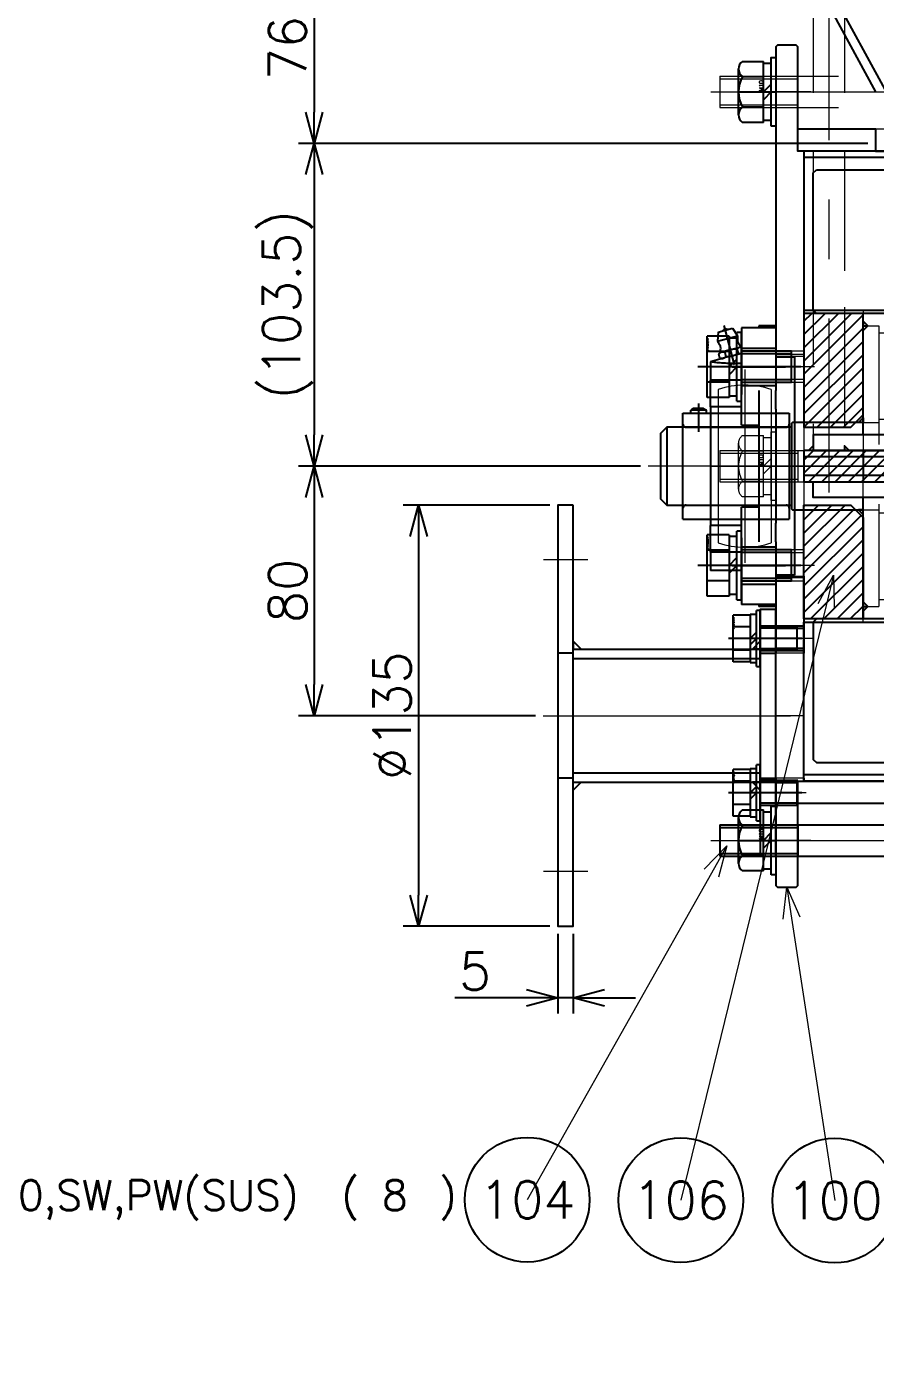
# Model space of a CAD drawing. Header units: millimetres. Extents: x -16130 to 36813, y -8099 to 27484.
# Drawn here: x 19571.6 to 19844, y 12657.4 to 13080.7 of the extents above; entities that cross this region are included whole.
import ezdxf
from ezdxf import colors
from ezdxf.entities.mleader import LeaderData, LeaderLine
from ezdxf.enums import TextEntityAlignment as Align
from ezdxf.math import Vec2, Vec3

# ---------------------------------------------------------------- set-up
doc = ezdxf.new("R2010")
doc.units = ezdxf.units.MM
doc.header["$LTSCALE"] = 6
doc.header["$PDMODE"] = 99
doc.header["$PDSIZE"] = 1
doc.linetypes.add('CENTER2', pattern=[28.575, 19.05, -3.175, 3.175, -3.175])
doc.linetypes.add('HIDDEN', pattern=[9.525, 6.35, -3.175])
for name, color, linetype, lineweight in [('01_NORMAL', 7, 'Continuous', 25), ('04_HIDDEN', 2, 'HIDDEN', 13), ('05_CENTER', 4, 'CENTER2', 13), ('07_TEXT', 3, 'Continuous', 13), ('08_DIM', 3, 'Continuous', 13)]:
    doc.layers.add(name, color=color, linetype=linetype, lineweight=lineweight)
doc.layers.add('10_DRAFT', color=8, linetype='Continuous', lineweight=0, plot=False)
doc.layers.add('HIDDEN', color=3, linetype='HIDDEN')
doc.styles.add('KSS_TXT', font='txt.shx', dxfattribs={"bigfont": 'extfont2.shx'})
doc.styles.add('KSS_TXT_L', font='txt.shx', dxfattribs={"height": 3, "bigfont": 'extfont2.shx'})
doc.styles.get("Standard").update_dxf_attribs({"font": 'txt.shx', "bigfont": 'extfont2.shx'})
doc.dimstyles.new('KSS_DIM', dxfattribs={"dimtxt": 3, "dimasz": 2.5, "dimexe": 1.25, "dimexo": 0.625, "dimtad": 1, "dimdsep": 46, "dimtxsty": 'KSS_TXT', "dimblk": 'OPEN30', "dimcen": 0, "dimazin": 2, "dimtfac": 0.75, "dimtmove": 0, "dimatfit": 3, "dimldrblk": 'OPEN30', "dimfxl": 1, "dimtolj": 1, "dimarcsym": 0})

# ---------------------------------------------------------------- blocks, each defined once
blk = doc.blocks.new('AM_BALLOON1')
at = {"transparency": 16777216}
blk.add_circle((0, 0), 5, dxfattribs=at)
blk.add_attdef('B_NUMBER', text='', height=3, dxfattribs=at).set_placement((0, 0), align=Align.MIDDLE_CENTER)
blk = doc.blocks.new('_OPEN')
at = {"color": 0, "linetype": 'ByBlock'}
for p, q in [((-1, 0.167), (0, 0)), ((0, 0), (-1, -0.167)), ((0, 0), (-1, 0))]:
    blk.add_line(p, q, dxfattribs=at)
blk = doc.blocks.new('_Open30')
at = {"color": 0, "linetype": 'ByBlock', "lineweight": -2}
for p, q in [((-1, 0.268), (0, 0)), ((0, 0), (-1, -0.268)), ((0, 0), (-1, 0))]:
    blk.add_line(p, q, dxfattribs=at)
blk = doc.blocks.new('*U13')
at = {"layer": '07_TEXT', "color": 0, "style": 'KSS_TXT'}
for s, p in [('(', (49.15, 1)), (')', (58.92, 1))]:
    blk.add_text(s, height=3, dxfattribs=at).set_placement(p)
blk.add_attdef('補助材料名', (1.87, 1), '', height=3, dxfattribs=at)
blk.add_attdef('個数', text='', height=3, dxfattribs=at).set_placement((54.51, 1), align=Align.CENTER)
blk = doc.blocks.new('*D3966')
at = {"layer": '08_DIM', "color": 0, "lineweight": -2, "transparency": 16777216}
for p, q in [((19796.54, 13119.69), (19658.91, 13119.69)), ((19663.91, 13109.69), (19663.91, 13053.19)), ((19841.54, 13043.19), (19658.91, 13043.19))]:
    blk.add_line(p, q, dxfattribs=at)
at = {"layer": 'Defpoints', "color": 0, "transparency": 16777216}
for p in [(19799.04, 13119.69), (19663.91, 13043.19), (19844.04, 13043.19)]:
    blk.add_point(p, dxfattribs=at)
at = {"layer": '08_DIM', "color": 0, "lineweight": -2, "transparency": 16777216, "xscale": 10, "yscale": 10, "zscale": 10}
for p, rotation in [((19663.91, 13119.69), 90), ((19663.91, 13043.19), 270)]:
    blk.add_blockref('_Open30', p, dxfattribs=dict(at, rotation=rotation))
at = {"layer": '08_DIM', "color": 0, "transparency": 16777216, "insert": (19655.4, 13081.44), "char_height": 12, "attachment_point": 5, "rotation": 90, "style": 'KSS_TXT'}
blk.add_mtext('\\A1;76.5', dxfattribs=at)
blk = doc.blocks.new('A$C384F4F50_1_1_1')
at = {"color": 0}
for p, q in [((-100, 315), (-70, 260)), ((-97, 315.77), (-67, 260.77))]:
    blk.add_line(p, q, dxfattribs=at)
blk = doc.blocks.new('*D4010')
at = {"layer": '08_DIM', "color": 0, "lineweight": -2, "transparency": 16777216}
for p, q in [((19841.54, 13043.19), (19658.91, 13043.19)), ((19663.91, 13033.19), (19663.91, 12949.69)), ((19768.61, 12939.69), (19658.91, 12939.69))]:
    blk.add_line(p, q, dxfattribs=at)
at = {"layer": 'Defpoints', "color": 0, "transparency": 16777216}
for p in [(19844.04, 13043.19), (19663.91, 12939.69), (19771.11, 12939.69)]:
    blk.add_point(p, dxfattribs=at)
at = {"layer": '08_DIM', "color": 0, "lineweight": -2, "transparency": 16777216, "xscale": 10, "yscale": 10, "zscale": 10}
for p, rotation in [((19663.91, 13043.19), 90), ((19663.91, 12939.69), 270)]:
    blk.add_blockref('_Open30', p, dxfattribs=dict(at, rotation=rotation))
at = {"layer": '08_DIM', "color": 0, "transparency": 16777216, "insert": (19655.4, 12991.44), "char_height": 12, "attachment_point": 5, "rotation": 90, "style": 'KSS_TXT'}
blk.add_mtext('\\A1;(103.5)', dxfattribs=at)
blk = doc.blocks.new('A$C6805DD09_1_1_1')
at = {"color": 0}
blk.add_line((-70, 101), (70, 101), dxfattribs=at)
for points in [[(-95, 108.15), (-70, 108.15), (-70, 101), (-95, 101)], [(95, 108.15), (70, 108.15), (70, 101), (95, 101)], [(-95, -101), (95, -101), (95, -108.15), (-95, -108.15)]]:
    blk.add_lwpolyline(points, close=True, dxfattribs=at)
at = {"layer": '04_HIDDEN'}
for p, q in [((-70, 108.15), (70, 108.15)), ((95, -101), (-95, -101))]:
    blk.add_line(p, q, dxfattribs=at)
at = {"layer": '10_DRAFT'}
blk.add_line((95, 0), (-95, 0), dxfattribs=at)
blk = doc.blocks.new('A$C05102456_1_1_1')
at = {"color": 0}
for p, q in [((-9, 101), (-7, 101)), ((-9, -51.25), (0, -51.25)), ((-9, -52), (0, -52)), ((-9, -58.5), (0, -58.5)), ((-9, -59.25), (0, -59.25)), ((-7, -101), (-9, -101)), ((-7, -100.75), (0, -100.75)), ((-7, -101.5), (0, -101.5)), ((-7, -108), (0, -108)), ((-7, -108.75), (0, -108.75))]:
    blk.add_line(p, q, dxfattribs=at)
for points in [[(-7, 101), (-7, 134.5), (-6.5, 135), (-0.5, 135), (0, 134.5), (0, 35.25)], [(-9, 101), (-9, 35.25)], [(-9, -35.25), (-9, -60)], [(0, -35.25), (0, -60)], [(-9, -100), (-9, -101)], [(0, -100), (0, -134.5), (-0.5, -135), (-6.5, -135), (-7, -134.5), (-7, -101)]]:
    blk.add_lwpolyline(points, dxfattribs=at)
at = {"layer": '04_HIDDEN', "color": 252}
for p, q in [((-9, 36.82), (0, 36.82)), ((-9, 35.82), (0, 35.82)), ((-9, 27.82), (0, 27.82)), ((-9, 26.82), (0, 26.82)), ((-9, -26.82), (0, -26.82)), ((-9, -27.82), (0, -27.82)), ((-9, -35.82), (0, -35.82)), ((-9, -36.82), (0, -36.82))]:
    blk.add_line(p, q, dxfattribs=at)
at = {"layer": '04_HIDDEN', "color": 9}
for p, q in [((0, 35.25), (-9, 35.25)), ((0, -35.25), (-9, -35.25)), ((-9, -60), (0, -60)), ((-9, -100), (0, -100))]:
    blk.add_line(p, q, dxfattribs=at)
at = {"layer": '05_CENTER'}
for p, q in [((-11.2, 120), (4.07, 120)), ((-11.71, -55.25), (2.71, -55.25)), ((-9.71, -104.75), (2.71, -104.75)), ((-11.2, -120), (4.07, -120))]:
    blk.add_line(p, q, dxfattribs=at)
at = {"layer": '05_CENTER', "color": 252}
for p, q in [((-12.39, 31.82), (3.39, 31.82)), ((-12.39, -31.82), (3.39, -31.82))]:
    blk.add_line(p, q, dxfattribs=at)
at = {"layer": '10_DRAFT'}
for p, q in [((-9, 35.25), (-9, -35.25)), ((0, 35.25), (0, -35.25)), ((-9, 0), (0, 0)), ((-9, -60), (-9, -100)), ((0, -60), (0, -100)), ((-9, -80), (0, -80))]:
    blk.add_line(p, q, dxfattribs=at)
blk = doc.blocks.new('A$C684D0D81')
at = {"color": 0}
for p, q in [((-65, 21.35), (-5, 21.35)), ((-65, 20), (-70, 20)), ((-65, 18.35), (-5, 18.35)), ((-5, 20), (0, 20)), ((-65, -20), (-70, -20)), ((-65, -18.35), (-5, -18.35)), ((-5, -20), (0, -20)), ((-65, -21.35), (-5, -21.35))]:
    blk.add_line(p, q, dxfattribs=at)
for points in [[(-65, 67.5), (-70, 67.5), (-70, -67.5), (-65, -67.5)], [(0, 34), (-5, 34), (-5, -45), (0, -45)]]:
    blk.add_lwpolyline(points, close=True, dxfattribs=at)
at = {"color": 3}
for points in [[(-65, 21.35), (-62.5, 21.35), (-62.5, 21.35), (-65, 23.85)], [(-5, 21.35), (-7.5, 21.35), (-7.5, 21.35), (-5, 23.85)], [(-65, -21.35), (-62.5, -21.35), (-62.5, -21.35), (-65, -23.85)], [(-5, -21.35), (-7.5, -21.35), (-7.5, -21.35), (-5, -23.85)]]:
    blk.add_lwpolyline(points, close=True, dxfattribs=at)
at = {"layer": '05_CENTER'}
for p, q in [((-60.34, 50), (-74.57, 50)), ((4.66, 24.75), (-9.57, 24.75)), ((-74.62, 0), (4.68, 0)), ((4.66, -24.75), (-9.57, -24.75)), ((-60.34, -50), (-74.57, -50))]:
    blk.add_line(p, q, dxfattribs=at)
blk = doc.blocks.new('A$C4F344C99_1')
at = {"color": 0}
for p, q in [((-7.51, 8.7), (7.51, 8.7)), ((-7.51, 3.2), (-7.51, 8.7)), ((-3.75, 3.2), (-3.75, 8.7)), ((3.75, 3.2), (3.75, 8.7)), ((7.51, 3.2), (7.51, 8.7)), ((-9, 1.2), (9, 1.2)), ((-9, 1.2), (-9, 0)), ((-9, 0), (9, 0)), ((-7.7, 3.2), (-7.7, 1.2)), ((7.7, 3.2), (-7.7, 3.2)), ((0, 1.2), (-2, 3.2)), ((0, 3.2), (2, 1.2)), ((7.7, 1.2), (7.7, 3.2)), ((9, 0), (9, 1.2))]:
    blk.add_line(p, q, dxfattribs=at)
at = {"color": 0, "linetype": 'CENTER2'}
blk.add_line((0, -13.3), (0, 10.2), dxfattribs=at)
at = {"color": 0, "linetype": 'HIDDEN'}
for p, q in [((-4, -11.8), (-4, 0)), ((-3.32, -11.8), (-3.32, 0)), ((3.32, -11.8), (3.32, 0)), ((4, -11.8), (4, 0)), ((-4, -11.8), (4, -11.8))]:
    blk.add_line(p, q, dxfattribs=at)
at = {"layer": '10_DRAFT', "style": 'KSS_TXT_L'}
blk.add_text('BT-M8x15L,SW,PW', height=0.3, dxfattribs=at).set_placement((3.13, 8.36))
blk = doc.blocks.new('A$C684D0DB2')
blk.add_blockref('A$C684D0D81', (0, 0))
at = {"rotation": 89.99999999999999}
for p in [(-5, 24.75), (-5, -24.75)]:
    blk.add_blockref('A$C4F344C99_1', p, dxfattribs=at)
blk = doc.blocks.new('MUCFC205b')
at = {"color": 0}
for p, q in [((-18.52, 42.96), (-18.69, 40.12)), ((-18.52, 42.96), (-13.88, 44.21)), ((-13.88, 44.21), (-12.31, 41.83)), ((-11, 44.32), (-11, 22.98)), ((0, 44.32), (-11, 44.32)), ((-5.5, 45), (-5.5, 44.32)), ((0, 45), (-5.5, 45)), ((0, 45), (0, 44.32)), ((0, 44.32), (0, 24.31)), ((-18.69, 40.12), (-12.31, 41.83)), ((-11.14, 38.21), (-11.59, 38.09)), ((-11.14, 38.21), (-11, 38.18)), ((-15, 35.11), (-21, 33.5)), ((-17.9, 36.4), (-18.34, 35.96)), ((-17.98, 34.63), (-18.34, 35.96)), ((-17.38, 34.47), (-17.98, 34.63)), ((-17.45, 36.52), (-17.9, 36.4)), ((-14.52, 37.31), (-17.45, 36.52)), ((-16.39, 36.48), (-16.03, 35.15)), ((-15, 35.11), (-11, 36.18)), ((-11.59, 38.09), (-14.52, 37.31)), ((-12.48, 37.53), (-12.13, 36.2)), ((-11, 37.82), (0, 37.82)), ((6, 35), (0, 35)), ((6, 35), (6, -35)), ((-21, 33.5), (-21, 27.59)), ((-11, 32.96), (-15, 32.96)), ((-11, 27.59), (-21, 27.59)), ((-21, 19), (-21, 27.59)), ((-11, 25.82), (0, 25.82)), ((-11, 13.14), (-11, 22.98)), ((-5.5, 24.31), (-5.5, 18.27)), ((0, 18.27), (0, 24.31)), ((-29.8, -17), (-29.8, 17)), ((-29.8, 17), (-21, 17)), ((-26.43, 18.5), (-27.3, 18)), ((-22.3, 18), (-27.3, 18)), ((-27.3, 17), (-27.3, 18)), ((-23.17, 18.5), (-26.43, 18.5)), ((-23.17, 18.5), (-22.3, 18)), ((-22.3, 17), (-22.3, 18)), ((-11, 19), (-21, 19)), ((-21, 19), (-21, -19)), ((-5.5, 18.27), (-5.5, -18.27)), ((0, 18.27), (0, -18.27)), ((-11, 13.14), (-5.5, 13.14)), ((-5.5, -13.14), (-11, -13.14)), ((-11, -22.98), (-11, -13.14)), ((-29.8, -17), (-21, -17)), ((-11, -19), (-21, -19)), ((-21, -27.59), (-21, -19)), ((-5.5, -18.27), (-5.5, -24.31)), ((0, -24.31), (0, -18.27)), ((-11, -22.98), (-11, -44.32)), ((0, -24.31), (0, -44.32)), ((-11, -27.59), (-21, -27.59)), ((-21, -27.59), (-21, -33.5)), ((-11, -25.82), (0, -25.82)), ((-11, -33.5), (-21, -33.5)), ((-11, -37.82), (0, -37.82)), ((6, -35), (0, -35)), ((0, -44.32), (-11, -44.32)), ((-5.5, -44.32), (-5.5, -45)), ((0, -45), (-5.5, -45)), ((0, -44.32), (0, -45))]:
    blk.add_line(p, q, dxfattribs=at)
at = {"color": 0, "linetype": 'CENTER2'}
for p, q in [((-13.22, 32.48), (-16.61, 45.11)), ((-14.04, 31.82), (3.08, 31.82)), ((-24.8, 20.13), (-24.8, 10.98)), ((-14.04, -31.82), (3.08, -31.82))]:
    blk.add_line(p, q, dxfattribs=at)
at = {"color": 0}
for centre, radius, start, end in [((-15.87, 42.34), 1.59, 69.1961, 140.8039), ((-15.5, 40.98), 3.3, 195, 222.487), ((-18.52, 38.21), 0.8, 3.6534, 42.487), ((-23.71, 37.88), 6, 345.761, 3.6534), ((-15.5, 40.98), 3.3, 347.513, 15), ((-11.5, 40.09), 0.8, 167.513, 206.3466), ((-6.84, 42.4), 6, 206.3466, 224.239)]:
    blk.add_arc(centre, radius, start, end, dxfattribs=at)
at = {"color": 0, "linetype": 'HIDDEN'}
for centre, start, end in [((-28.8, 13.5), 180, 270), ((3.3, 13.5), 270, 0), ((-28.8, -13.5), 90, 180), ((3.3, -13.5), 0, 90)]:
    blk.add_arc(centre, 1, start, end, dxfattribs=at)
at = {"color": 0}
for points, weights in [([(-11, 38.14), (-11.32, 38.17), (-11.59, 38.09)], [1.05782997359, 1.04224174095, 1]), ([(-17.45, 36.52), (-17.9, 36.4), (-18.34, 35.96)], [1, 1.07194812406, 1.06657306684]), ([(-17.98, 34.63), (-17.38, 34.47), (-16.93, 34.59)], [1.06657306684, 1.07194812406, 1]), ([(-16.39, 36.48), (-16.99, 36.64), (-17.45, 36.52)], [1.06657306684, 1.07194812406, 1]), ([(-16.93, 34.59), (-16.47, 34.71), (-16.03, 35.15)], [1, 1.07194812406, 1.06657306684]), ([(-14.52, 37.31), (-15.42, 37.06), (-16.39, 36.48)], [1, 1.07194812406, 1.06657306684]), ([(-16.03, 35.15), (-14.91, 35.13), (-14, 35.38)], [1.06657306684, 1.07194812406, 1]), ([(-12.48, 37.53), (-13.61, 37.55), (-14.52, 37.31)], [1.06657306684, 1.07194812406, 1]), ([(-14, 35.38), (-13.09, 35.62), (-12.13, 36.2)], [1, 1.07194812406, 1.06657306684]), ([(-11.59, 38.09), (-12.04, 37.97), (-12.48, 37.53)], [1, 1.07194812406, 1.06657306684]), ([(-12.13, 36.2), (-11.53, 36.04), (-11.07, 36.16)], [1.06657306684, 1.07194812406, 1]), ([(-11.07, 36.16), (-11.04, 36.17), (-11, 36.18)], [1, 1.00541148326, 1.01038554173])]:
    blk.add_rational_spline(points, weights, degree=2, dxfattribs=at)
blk.add_open_spline([(-15, 32.96), (-15.76, 32.96), (-16.56, 32.99), (-18.04, 33.09), (-18.71, 33.16), (-19.77, 33.3), (-20.24, 33.37), (-20.85, 33.47), (-20.94, 33.49), (-21, 33.5)], degree=3, knots=[-1.8123061, -1.8123061, -1.8123061, -1.8123061, -1.5857638, -1.5857638, -1.3592215, -1.3592215, -1.1326873, -1.1326873, -0.9061531, -0.9061531, -0.9061531, -0.9061531], dxfattribs=at)
at = {"layer": '10_DRAFT'}
for p, q in [((-10, 31), (-10, -31)), ((-18.5, 24.57), (-18.5, -24.57)), ((-1.5, 24.57), (-1.5, -24.57)), ((6, 0), (-29.8, 0))]:
    blk.add_line(p, q, dxfattribs=at)
for start, end in [(70.9179, 109.0821), (250.9179, 289.0821)]:
    blk.add_arc((-10, 0), 26, start, end, dxfattribs=at)
at = {"layer": 'HIDDEN', "color": 0}
for p, q in [((-21, 17), (4.3, 17)), ((4.3, 17), (4.3, -17)), ((-28.8, 12.5), (3.3, 12.5)), ((-28.8, -12.5), (3.3, -12.5)), ((-21, -17), (4.3, -17))]:
    blk.add_line(p, q, dxfattribs=at)
blk = doc.blocks.new('A$C05FE0EC2_2_1_1')
at = {"color": 0, "linetype": 'CENTER2'}
blk.add_line((0, -19), (0, 14), dxfattribs=at)
at = {"color": 0}
for p, q in [((-9.81, 11), (9.81, 11)), ((-9.81, 4), (-9.81, 11)), ((-4.91, 4), (-4.91, 11)), ((4.91, 4), (4.91, 11)), ((9.81, 4), (9.81, 11)), ((-11, 1.5), (11, 1.5)), ((-11, 1.5), (-11, 0)), ((-11, 0), (11, 0)), ((9.81, 4), (-9.81, 4)), ((-9.25, 4), (-9.25, 1.5)), ((0, 1.5), (-2.5, 4)), ((0, 4), (2.5, 1.5)), ((9.25, 1.5), (9.25, 4)), ((11, 0), (11, 1.5))]:
    blk.add_line(p, q, dxfattribs=at)
at = {"color": 0, "linetype": 'HIDDEN'}
for p, q in [((-5, -16), (-5, 0)), ((-4.19, -16), (-4.19, 0)), ((4.19, -16), (4.19, 0)), ((5, -16), (5, 0)), ((-5, -16), (5, -16))]:
    blk.add_line(p, q, dxfattribs=at)
at = {"layer": '10_DRAFT', "style": 'KSS_TXT_L'}
blk.add_text('BT-M10x20L,SW,PW', height=0.3, dxfattribs=at).set_placement((5.16, 10.66))
blk = doc.blocks.new('A$C684BE7FE')
at = {"color": 4}
blk.add_blockref('MUCFC205b', (0, 0), dxfattribs=at)
at = {"rotation": 90}
for p in [(-11, 31.82), (-11, -31.82)]:
    blk.add_blockref('A$C05FE0EC2_2_1_1', p, dxfattribs=at)
blk = doc.blocks.new('A$C3AF81C96_1_1_1')
for p, q in [((-4, 49), (-4, 10)), ((144, 10), (144, 49)), ((-4, -10), (-4, -49)), ((144, -49), (144, -10))]:
    blk.add_line(p, q)
at = {"color": 0}
for p, q in [((-154, 10.5), (-152, 12.5)), ((-154, -10.5), (-154, 10.5)), ((-152, 12.5), (-27, 12.5)), ((-152, 12.5), (-152, -12.5)), ((27.5, 12.5), (27, 12)), ((27, 10), (27, 12)), ((27, 12), (33, 12)), ((27.5, 12.5), (32.5, 12.5)), ((33, 12), (32.5, 12.5)), ((33, 12), (33, 10)), ((107.5, 12.5), (107, 12)), ((107, 10), (107, 12)), ((107, 12), (113, 12)), ((107.5, 12.5), (112.5, 12.5)), ((113, 12), (112.5, 12.5)), ((113, 12), (113, 10)), ((207, 12.5), (207, -12.5)), ((-4, 5), (-4, -5)), ((144, 5), (144, -5)), ((-152, -12.5), (-154, -10.5)), ((-27, -12.5), (-152, -12.5)), ((27, -10), (27, -12)), ((27, -12), (33, -12)), ((27.5, -12.5), (27, -12)), ((27.5, -12.5), (32.5, -12.5)), ((33, -12), (32.5, -12.5)), ((33, -12), (33, -10)), ((107, -10), (107, -12)), ((107, -12), (113, -12)), ((107.5, -12.5), (107, -12)), ((107.5, -12.5), (112.5, -12.5)), ((113, -12), (112.5, -12.5)), ((113, -12), (113, -10))]:
    blk.add_line(p, q, dxfattribs=at)
for points in [[(159, 95), (-19, 95), (-20, 94), (-20, 50), (-19, 49), (159, 49), (160, 50), (160, 94)], [(-20, 10), (160, 10), (160, 5), (-20, 5)], [(-20, -10), (160, -10), (160, -5), (-20, -5)], [(159, -95), (-19, -95), (-20, -94), (-20, -50), (-19, -49), (159, -49), (160, -50), (160, -94)]]:
    blk.add_lwpolyline(points, close=True, dxfattribs=at)
at = {"color": 3}
for points in [[(-4, 45), (-2.5, 45), (-4, 46.5), (-4, 46.5)], [(-4, 45), (-2.5, 45), (-4, 43.5), (-4, 43.5)], [(144, 45), (142.5, 45), (144, 46.5), (144, 46.5)], [(144, 45), (142.5, 45), (144, 43.5), (144, 43.5)], [(-4, 14), (-5.5, 14), (-4, 15.5), (-4, 15.5)], [(144, 14), (145.5, 14), (144, 15.5), (144, 15.5)], [(-4, -14), (-5.5, -14), (-4, -15.5), (-4, -15.5)], [(144, -14), (145.5, -14), (144, -15.5), (144, -15.5)], [(-4, -45), (-2.5, -45), (-4, -43.5), (-4, -43.5)], [(-4, -45), (-2.5, -45), (-4, -46.5), (-4, -46.5)], [(144, -45), (142.5, -45), (144, -43.5), (144, -43.5)], [(144, -45), (142.5, -45), (144, -46.5), (144, -46.5)]]:
    blk.add_lwpolyline(points, close=True, dxfattribs=at)
at = {"color": 0}
for points in [[(-4, 14), (-26.7, 14), (-27, 13.7), (-27, -13.7), (-26.7, -14), (-4, -14)], [(144, 14), (166.7, 14), (167, 13.7), (167, -13.7), (166.7, -14), (144, -14)], [(167, 12.5), (207, 12.5), (209, 10.5), (209, -10.5), (207, -12.5), (167, -12.5)]]:
    blk.add_lwpolyline(points, dxfattribs=at)
for centre in [(30, 70), (110, 70), (30, -70), (110, -70)]:
    blk.add_circle(centre, 3, dxfattribs=at)
at = {"layer": '04_HIDDEN'}
for p, q in [((144, 50), (-4, 50)), ((-4, 50), (-4, 49)), ((144, 50), (144, 49)), ((-4, 45), (1, 45)), ((1, 45), (1, -45)), ((139, 42.7), (1, 42.7)), ((139, 45), (139, -45)), ((144, 45), (139, 45)), ((-4, 14), (1, 14)), ((144, 14), (139, 14)), ((-154, 8.5), (-83, 8.5)), ((-83, 8.5), (-83, 12.5)), ((-4, 10), (-4, 5)), ((27, 10), (27, -10)), ((33, 10), (33, -10)), ((107, 10), (107, -10)), ((113, 10), (113, -10)), ((144, 10), (144, 5)), ((-154, 5), (-134, 5)), ((-134, -5), (-134, 5)), ((-154, 4), (-129, 4)), ((-129, -4), (-129, 4)), ((-129, 4), (-126.69, 0)), ((-126.69, 0), (-129, -4)), ((-154, -4), (-129, -4)), ((-154, -5), (-134, -5)), ((-4, -10), (-4, -5)), ((144, -10), (144, -5)), ((-4, -14), (1, -14)), ((144, -14), (139, -14)), ((-4, -45), (1, -45)), ((139, -42.7), (1, -42.7)), ((144, -45), (139, -45)), ((-4, -50), (-4, -49)), ((144, -50), (-4, -50)), ((144, -50), (144, -49))]:
    blk.add_line(p, q, dxfattribs=at)
for points in [[(1, 15), (139, 15)], [(139, -15), (1, -15)]]:
    blk.add_lwpolyline(points, dxfattribs=at)
for points in [[(20, 5), (40, 5), (40, -5), (20, -5)], [(120, 5), (100, 5), (100, -5), (120, -5)]]:
    blk.add_lwpolyline(points, close=True, dxfattribs=at)
for centre in [(30, 70), (110, 70), (30, -70), (110, -70)]:
    blk.add_circle(centre, 10, dxfattribs=at)
at = {"layer": '05_CENTER'}
for p, q in [((70, -100.5), (70, 100.5)), ((30, 57), (30, 83)), ((110, 57), (110, 83)), ((17, 70), (43, 70)), ((123, 70), (97, 70)), ((30, -14.51), (30, 14.51)), ((110, -14.51), (110, 14.51)), ((-156.79, 0), (212.93, 0)), ((30, -57), (30, -83)), ((110, -57), (110, -83)), ((17, -70), (43, -70)), ((123, -70), (97, -70))]:
    blk.add_line(p, q, dxfattribs=at)
at = {"layer": '08_DIM'}
for points in [[(27, 10), (25.5, 10), (25.5, 10), (27, 11.5)], [(33, 10), (34.5, 10), (34.5, 10), (33, 11.5)], [(107, 10), (105.5, 10), (105.5, 10), (107, 11.5)], [(113, 10), (114.5, 10), (114.5, 10), (113, 11.5)], [(27, -10), (25.5, -10), (25.5, -10), (27, -11.5)], [(33, -10), (34.5, -10), (34.5, -10), (33, -11.5)], [(107, -10), (105.5, -10), (105.5, -10), (107, -11.5)], [(113, -10), (114.5, -10), (114.5, -10), (113, -11.5)]]:
    blk.add_lwpolyline(points, close=True, dxfattribs=at)
blk = doc.blocks.new('A$C20FD3695_1_1_1')
h = blk.add_hatch()
h.set_pattern_fill('_USER', color=0, scale=3, angle=315, pattern_type=0)
h.set_pattern_definition([(315, (-23511.2523, 23029.7587), (2.12132034, 2.12132034), [])])
h.paths.add_polyline_path([(123, -0.5), (123, -0.5), (123, 9.5), (-63, 9.5), (-63, -0.5), (-63, -0.5)])
at = {"color": 0}
for p, q in [((-63, 7.5), (123, 7.5)), ((-63, 1.5), (123, 1.5))]:
    blk.add_line(p, q, dxfattribs=at)
blk.add_lwpolyline([(-63, 9.5), (123, 9.5), (123, -0.5), (-63, -0.5)], close=True, dxfattribs=at)
at = {"layer": '04_HIDDEN', "color": 0}
for p, q in [((-21, 9.5), (-21, -0.5)), ((1, 9.5), (1, -0.5)), ((59, 9.5), (59, -0.5)), ((81, 9.5), (81, -0.5))]:
    blk.add_line(p, q, dxfattribs=at)
at = {"layer": '05_CENTER', "color": 0}
for p, q in [((-10, 12.23), (-10, -2.88)), ((70, 12.23), (70, -2.88))]:
    blk.add_line(p, q, dxfattribs=at)
blk = doc.blocks.new('A$C04E828C6_1_1_1')
at = {"color": 0}
for p, q in [((-63, 28), (123, 28)), ((-21, -1), (-21, -21)), ((1, -1), (1, -21)), ((59, -1), (59, -21)), ((81, -1), (81, -21))]:
    blk.add_line(p, q, dxfattribs=at)
for points in [[(-21, -21), (-63, -21), (-63, 30), (123, 30), (123, -21), (81, -21)], [(59, -21), (1, -21)]]:
    blk.add_lwpolyline(points, dxfattribs=at)
for centre in [(-10, -1), (70, -1)]:
    blk.add_arc(centre, 11, 0, 180, dxfattribs=at)
at = {"layer": '05_CENTER'}
for p, q in [((-10, -25), (-10, 15)), ((70, -25), (70, 15)), ((-26, -1), (6, -1)), ((54, -1), (86, -1))]:
    blk.add_line(p, q, dxfattribs=at)
blk = doc.blocks.new('A$C684A822A')
h = blk.add_hatch()
h.set_pattern_fill('_USER', color=0, scale=3, angle=45, style=0, pattern_type=0)
h.set_pattern_definition([(45, (-20851.213, -18042.5643), (-2.12132034, 2.12132034), [])])
h.paths.add_polyline_path([(19, 49), (0, 49), (0, 16.5), (4, 12.5), (19, 12.5)])
h.paths.add_polyline_path([(0, -49), (19, -49), (19, -12.5), (4, -12.5), (0, -16.5)])
at = {"color": 0}
for points in [[(0, 49), (19, 49), (19, 12.5), (4, 12.5), (0, 16.5)], [(0, -49), (19, -49), (19, -12.5), (4, -12.5), (0, -16.5)]]:
    blk.add_lwpolyline(points, close=True, dxfattribs=at)
at = {"layer": '10_DRAFT'}
blk.add_line((0, 0), (19, 0), dxfattribs=at)
blk = doc.blocks.new('A$C684D0ECB')
at = {"xscale": -1}
blk.add_blockref('A$C3AF81C96_1_1_1', (70, 0), dxfattribs=at)
at = {"color": 6, "xscale": -1}
for name, p in [('A$C04E828C6_1_1_1', (30, 71)), ('A$C20FD3695_1_1_1', (30, -4.5))]:
    blk.add_blockref(name, p, dxfattribs=at)
at = {"color": 6, "rotation": 180}
for name, p in [('A$C684A822A', (-74, 0)), ('A$C04E828C6_1_1_1', (30, -71))]:
    blk.add_blockref(name, p, dxfattribs=at)
blk = doc.blocks.new('M10Nza_1_1_1_1_1')
at = {"color": 0}
for p, q in [((-9.8, 4), (-9.8, 10.69)), ((-7.35, 12), (7.35, 12)), ((-4.9, 4), (-4.9, 10.69)), ((4.9, 10.69), (4.9, 4)), ((9.8, 10.69), (9.8, 4)), ((-9.8, 4), (9.8, 4)), ((-9.2, 1.5), (-9.2, 4)), ((0, 1.5), (-2.5, 4)), ((0, 4), (2.5, 1.5)), ((9.2, 4), (9.2, 1.5))]:
    blk.add_line(p, q, dxfattribs=at)
at = {"color": 0, "linetype": 'CENTER2'}
blk.add_line((0, 12), (0, 0), dxfattribs=at)
at = {"color": 0}
blk.add_lwpolyline([(-11, 1.5), (11, 1.5), (11, 0), (-11, 0)], close=True, dxfattribs=at)
for centre, radius, start, end in [((-7.35, 9.06), 2.94, 33.626, 146.374), ((0, 2.2), 9.8, 60, 120), ((7.35, 9.06), 2.94, 33.626, 146.374)]:
    blk.add_arc(centre, radius, start, end, dxfattribs=at)
at = {"layer": '10_DRAFT', "style": 'KSS_TXT'}
blk.add_text('M10', height=1.25, dxfattribs=at).set_placement((0.26, 4.12))
blk = doc.blocks.new('A$C68084CB7_1_1_1')
at = {"color": 0}
for p, q in [((-5, 215), (-5, 50.99)), ((5, 215), (-5, 215)), ((-4.19, 215), (-4.19, 175)), ((4.19, 215), (4.19, 175)), ((5, 215), (5, 70.71)), ((5, 175), (-5, 175))]:
    blk.add_line(p, q, dxfattribs=at)
at = {"layer": '04_HIDDEN'}
for p, q in [((5, 70.71), (5, 5)), ((-5, 50.99), (-5, 5)), ((5, 5), (-5, 5))]:
    blk.add_line(p, q, dxfattribs=at)
at = {"layer": '05_CENTER'}
for p, q in [((0, 218.8), (0, -8.49)), ((0, 196.64), (0, 173.31))]:
    blk.add_line(p, q, dxfattribs=at)
blk = doc.blocks.new('A$C680612B7_1_1_1')
at = {"color": 0}
for p, q in [((-120, 5), (120, 5)), ((-120, 5), (-120, -5)), ((-95, 5), (-95, -5)), ((95, 5), (95, -5)), ((120, 5), (120, -5)), ((-120, 4.19), (-95, 4.19)), ((120, 4.19), (95, 4.19)), ((-120, -4.19), (-95, -4.19)), ((120, -4.19), (95, -4.19)), ((-120, -5), (120, -5))]:
    blk.add_line(p, q, dxfattribs=at)
at = {"layer": '05_CENTER'}
blk.add_line((-122.85, 0), (122.85, 0), dxfattribs=at)
blk = doc.blocks.new('A$C680831B6_1_1_1')
blk.add_blockref('A$C680612B7_1_1_1', (0, 0))
at = {"layer": '01_NORMAL'}
for p, rotation in [((-102, 0), 89.99999999999999), ((102, 0), 270)]:
    blk.add_blockref('M10Nza_1_1_1_1_1', p, dxfattribs=dict(at, rotation=rotation))
blk = doc.blocks.new('A$C684D103E')
at = {"color": 3}
for points in [[(-90, 5), (-91.5, 5), (-90, 6.5), (-90, 6.5)], [(-80, 5), (-78.5, 5), (-80, 6.5), (-80, 6.5)], [(80, 5), (78.5, 5), (80, 6.5), (80, 6.5)], [(90, 5), (91.5, 5), (90, 6.5), (90, 6.5)]]:
    blk.add_lwpolyline(points, close=True, dxfattribs=at)
at = {"layer": '10_DRAFT'}
blk.add_line((0, -3.36), (0, 3.36), dxfattribs=at)
at = {"rotation": 270}
blk.add_blockref('M10Nza_1_1_1_1_1', (102, 0), dxfattribs=at)
blk.add_blockref('A$C680831B6_1_1_1', (0, -120))
at = {"layer": '04_HIDDEN', "xscale": -1}
for p in [(-85, 0), (85, 0)]:
    blk.add_blockref('A$C68084CB7_1_1_1', p, dxfattribs=at)
at = {"layer": '04_HIDDEN'}
for name, p in [('M10Nza_1_1_1_1_1', (-85, 189)), ('M10Nza_1_1_1_1_1', (85, 189)), ('A$C680831B6_1_1_1', (0, 120)), ('A$C680612B7_1_1_1', (0, 0))]:
    blk.add_blockref(name, p, dxfattribs=at)
at = {"layer": '04_HIDDEN', "rotation": 89.99999999999999}
blk.add_blockref('M10Nza_1_1_1_1_1', (-102, 0), dxfattribs=at)
blk = doc.blocks.new('*D4015')
at = {"layer": '08_DIM', "color": 0, "lineweight": -2, "transparency": 16777216}
for p, q in [((19768.61, 12939.69), (19658.91, 12939.69)), ((19663.91, 12929.69), (19663.91, 12869.69)), ((19734.92, 12859.69), (19658.91, 12859.69))]:
    blk.add_line(p, q, dxfattribs=at)
at = {"layer": 'Defpoints', "color": 0, "transparency": 16777216}
for p in [(19771.11, 12939.69), (19663.91, 12859.69), (19737.42, 12859.69)]:
    blk.add_point(p, dxfattribs=at)
at = {"layer": '08_DIM', "color": 0, "lineweight": -2, "transparency": 16777216, "xscale": 10, "yscale": 10, "zscale": 10}
for p, rotation in [((19663.91, 12939.69), 90), ((19663.91, 12859.69), 270)]:
    blk.add_blockref('_Open30', p, dxfattribs=dict(at, rotation=rotation))
at = {"layer": '08_DIM', "color": 0, "transparency": 16777216, "insert": (19655.41, 12899.69), "char_height": 12, "attachment_point": 5, "rotation": 90, "style": 'KSS_TXT'}
blk.add_mtext('\\A1;80', dxfattribs=at)
blk = doc.blocks.new('*D4034')
at = {"layer": '08_DIM', "color": 0, "lineweight": -2, "transparency": 16777216}
for p, q in [((19742.04, 12789.69), (19742.04, 12764.25)), ((19747.04, 12789.69), (19747.04, 12764.25)), ((19732.04, 12769.25), (19709.04, 12769.25)), ((19747.04, 12769.25), (19742.04, 12769.25)), ((19757.04, 12769.25), (19767.04, 12769.25))]:
    blk.add_line(p, q, dxfattribs=at)
at = {"layer": 'Defpoints', "color": 0, "transparency": 16777216}
for p in [(19742.04, 12792.19), (19747.04, 12792.19), (19742.04, 12769.25)]:
    blk.add_point(p, dxfattribs=at)
at = {"layer": '08_DIM', "color": 0, "lineweight": -2, "transparency": 16777216, "xscale": 10, "yscale": 10, "zscale": 10}
blk.add_blockref('_Open30', (19742.04, 12769.25), dxfattribs=at)
at = {"layer": '08_DIM', "color": 0, "lineweight": -2, "transparency": 16777216, "xscale": 10, "yscale": 10, "zscale": 10, "rotation": 180}
blk.add_blockref('_Open30', (19747.04, 12769.25), dxfattribs=at)
at = {"layer": '08_DIM', "color": 0, "transparency": 16777216, "insert": (19715.54, 12777.75), "char_height": 12, "attachment_point": 5, "style": 'KSS_TXT'}
blk.add_mtext('\\A1;5', dxfattribs=at)
blk = doc.blocks.new('*D4035')
at = {"layer": '08_DIM', "color": 0, "lineweight": -2, "transparency": 16777216}
for p, q in [((19739.54, 12927.19), (19692.44, 12927.19)), ((19697.44, 12917.19), (19697.44, 12802.19)), ((19739.54, 12792.19), (19692.44, 12792.19))]:
    blk.add_line(p, q, dxfattribs=at)
at = {"layer": 'Defpoints', "color": 0, "transparency": 16777216}
for p in [(19742.04, 12927.19), (19697.44, 12792.19), (19742.04, 12792.19)]:
    blk.add_point(p, dxfattribs=at)
at = {"layer": '08_DIM', "color": 0, "lineweight": -2, "transparency": 16777216, "xscale": 10, "yscale": 10, "zscale": 10}
for p, rotation in [((19697.44, 12927.19), 90), ((19697.44, 12792.19), 270)]:
    blk.add_blockref('_Open30', p, dxfattribs=dict(at, rotation=rotation))
at = {"layer": '08_DIM', "color": 0, "transparency": 16777216, "insert": (19688.94, 12859.69), "char_height": 12, "attachment_point": 5, "rotation": 90, "style": 'KSS_TXT'}
blk.add_mtext('\\A1;\\A1;%%c135', dxfattribs=at)

msp = doc.modelspace()

# ---------------------------------------------------------------- block references
for name, p in [('A$C384F4F50_1_1_1', (19914.04293, 12799.68887)), ('A$C684D103E', (19914.04293, 12939.68937)), ('A$C684D0ECB', (19914.04293, 12939.68937)), ('A$C6805DD09_1_1_1', (19914.04293, 12939.68937)), ('A$C684BE7FE', (19812.04293, 12939.68937)), ('A$C684D0DB2', (19812.04293, 12859.68937))]:
    msp.add_blockref(name, p)
at = {"xscale": -1}
msp.add_blockref('A$C05102456_1_1_1', (19812.04293, 12939.68937), dxfattribs=at)
at = {"layer": '08_DIM', "color": 15, "xscale": 3.2, "yscale": 3.2, "zscale": 3.2}
msp.add_blockref('*U13', (19515.36797, 12697.92603), dxfattribs=at).add_auto_attribs({'補助材料名': 'ﾅｯﾄ-M10,SW,PW(SUS)', '個数': '8'})

# ---------------------------------------------------------------- dimensions: what is measured, and where the dimension line sits
at = {"layer": '08_DIM'}
for base, p1, p2, angle, picture, middle in [((19663.91149, 13043.18937), (19799.04293, 13119.68937), (19844.04293, 13043.18937), 90, '*D3966', (19655.40316, 13081.43937)), ((19663.91149, 12859.68937), (19771.11286, 12939.68937), (19737.41808, 12859.68937), 90, '*D4015', (19655.41149, 12899.68937)), ((19742.04293, 12769.24605), (19747.04293, 12792.18937), (19742.04293, 12792.18937), 180, '*D4034', (19715.54293, 12777.75439))]:
    dim = msp.add_linear_dim(base=base, p1=p1, p2=p2, angle=angle, dimstyle='KSS_DIM', override={"dimscale": 4}, dxfattribs=at)
    dim.commit()
    dim.dimension.update_dxf_attribs({"geometry": picture, "text_midpoint": middle})
for base, p1, p2, text, picture, middle in [((19663.91149, 12939.68937), (19844.04293, 13043.18937), (19771.11286, 12939.68937), '(<>)', '*D4010', (19655.40316, 12991.43937)), ((19697.44344, 12792.18937), (19742.04293, 12927.18937), (19742.04293, 12792.18937), '\\A1;%%c<>', '*D4035', (19688.9351, 12859.68937))]:
    dim = msp.add_linear_dim(base=base, p1=p1, p2=p2, angle=90, text=text, dimstyle='KSS_DIM', override={"dimscale": 4}, dxfattribs=at)
    dim.commit()
    dim.dimension.update_dxf_attribs({"geometry": picture, "text_midpoint": middle})

# ---------------------------------------------------------------- leaders
ml = msp.add_multileader_block('Standard', dxfattribs=at)
ml.set_content('AM_BALLOON1', color=256, scale=4)
ml.set_attribute('B_NUMBER', 'BF', width=0)
ml.set_leader_properties(color=256, linetype='ByLayer', lineweight=-1)
ml.set_arrow_properties(name='OPEN')
ml.build(insert=Vec2(0, 0))
ml.multileader.update_dxf_attribs({"leader_type": 0, "has_dogleg": 0, "text_right_attachment_type": 6, "dogleg_length": 0, "arrow_head_size": 8, "scale": 4, "block_connection_type": 1})
ctx = ml.context
ctx.base_point, ctx.scale, ctx.char_height, ctx.arrow_head_size, ctx.landing_gap_size, ctx.plane_origin = Vec3(19781.24781, 14152.69814), 4, 16, 8, 8, Vec3(19822.68099, 14122.1534)
ctx.right_attachment, ctx.attachment_type = 6, 1
notes = []
notes.append((ctx, [(0, (0, 0, 0), (0, 0), (1, 0), 1, [])]))
ctx.block.insert = Vec3(19781.24781, 14152.69814)
ml = msp.add_multileader_block('Standard', dxfattribs=at)
ml.set_content('AM_BALLOON1', color=256, scale=4)
ml.set_attribute('B_NUMBER', 'BG', width=0)
ml.set_leader_properties(color=256, linetype='ByLayer', lineweight=-1)
ml.set_arrow_properties(name='OPEN')
ml.build(insert=Vec2(0, 0))
ml.multileader.update_dxf_attribs({"leader_type": 0, "has_dogleg": 0, "text_right_attachment_type": 6, "dogleg_length": 0, "arrow_head_size": 8, "scale": 4, "block_connection_type": 1})
ctx = ml.context
ctx.base_point, ctx.scale, ctx.char_height, ctx.arrow_head_size, ctx.landing_gap_size, ctx.plane_origin = Vec3(19796.35963, 13732.01183), 4, 16, 8, 8, Vec3(19655.49593, 13810.38613)
ctx.right_attachment, ctx.attachment_type = 6, 1
notes.append((ctx, [(0, (0, 0, 0), (0, 0), (1, 0), 1, [])]))
ctx.block.insert = Vec3(19796.35963, 13732.01183)
ml = msp.add_multileader_block('Standard', dxfattribs=at)
ml.set_content('AM_BALLOON1', color=256, scale=4)
ml.set_attribute('B_NUMBER', 'BC', width=0)
ml.set_leader_properties(color=256, linetype='ByLayer', lineweight=-1)
ml.set_arrow_properties(name='OPEN')
ml.build(insert=Vec2(0, 0))
ml.multileader.update_dxf_attribs({"leader_type": 0, "has_dogleg": 0, "text_right_attachment_type": 6, "dogleg_length": 0, "arrow_head_size": 8, "scale": 4, "block_connection_type": 1})
ctx = ml.context
ctx.base_point, ctx.scale, ctx.char_height, ctx.arrow_head_size, ctx.landing_gap_size, ctx.plane_origin = Vec3(19769.5323, 13674.69896), 4, 16, 8, 8, Vec3(19680.20556, 13735.40519)
ctx.right_attachment, ctx.attachment_type = 6, 1
notes.append((ctx, [(0, (0, 0, 0), (0, 0), (1, 0), 1, [])]))
ctx.block.insert = Vec3(19769.5323, 13674.69896)
ml = msp.add_multileader_block('Standard', dxfattribs=at)
ml.set_content('AM_BALLOON1', color=256, scale=4)
ml.set_attribute('B_NUMBER', 'BD', width=0)
ml.set_leader_properties(color=256, linetype='ByLayer', lineweight=-1)
ml.set_arrow_properties(name='OPEN')
ml.build(insert=Vec2(0, 0))
ml.multileader.update_dxf_attribs({"leader_type": 0, "has_dogleg": 0, "text_right_attachment_type": 6, "dogleg_length": 0, "arrow_head_size": 8, "scale": 4, "block_connection_type": 1})
ctx = ml.context
ctx.base_point, ctx.scale, ctx.char_height, ctx.arrow_head_size, ctx.landing_gap_size, ctx.plane_origin = Vec3(19800.79487, 13630.18954), 4, 16, 8, 8, Vec3(19741.2445, 13641.87338)
ctx.right_attachment, ctx.attachment_type = 6, 1
notes.append((ctx, [(0, (0, 0, 0), (0, 0), (1, 0), 1, [])]))
ctx.block.insert = Vec3(19800.79487, 13630.18954)
ml = msp.add_multileader_block('Standard', dxfattribs=at)
ml.set_content('AM_BALLOON1', color=256, scale=4)
ml.set_attribute('B_NUMBER', 'BE', width=0)
ml.set_leader_properties(color=256, linetype='ByLayer', lineweight=-1)
ml.set_arrow_properties(name='OPEN')
ml.build(insert=Vec2(0, 0))
ml.multileader.update_dxf_attribs({"leader_type": 0, "has_dogleg": 0, "text_right_attachment_type": 6, "dogleg_length": 0, "arrow_head_size": 8, "scale": 4, "block_connection_type": 1})
ctx = ml.context
ctx.base_point, ctx.scale, ctx.char_height, ctx.arrow_head_size, ctx.landing_gap_size, ctx.plane_origin = Vec3(19885.57472, 13585.68012), 4, 16, 8, 8, Vec3(19912.10508, 13554.3677)
ctx.right_attachment, ctx.attachment_type = 6, 1
notes.append((ctx, [(0, (0, 0, 0), (0, 0), (1, 0), 1, [])]))
ctx.block.insert = Vec3(19885.57472, 13585.68012)
ml = msp.add_multileader_block('Standard', dxfattribs=at)
ml.set_content('AM_BALLOON1', color=256, scale=4)
ml.set_attribute('B_NUMBER', '108', width=0)
ml.set_leader_properties(color=256, linetype='ByLayer', lineweight=-1)
ml.set_arrow_properties(name='OPEN')
ml.build(insert=Vec2(0, 0))
ml.multileader.update_dxf_attribs({"leader_type": 0, "has_dogleg": 0, "text_right_attachment_type": 6, "dogleg_length": 0, "arrow_head_size": 8, "scale": 4, "block_connection_type": 1})
ctx = ml.context
ctx.base_point, ctx.scale, ctx.char_height, ctx.arrow_head_size, ctx.landing_gap_size, ctx.plane_origin = Vec3(20221.83668, 13430.95457), 4, 16, 8, 8, Vec3(19769.03394, 13450.23276)
ctx.right_attachment, ctx.attachment_type = 6, 1
notes.append((ctx, [(0, (0, 0, 0), (0, 0), (1, 0), 1, [])]))
ctx.block.insert = Vec3(20221.83668, 13430.95457)
ml = msp.add_multileader_block('Standard', dxfattribs=at)
ml.set_content('AM_BALLOON1', color=256, scale=4)
ml.set_attribute('B_NUMBER', '106', width=0)
ml.set_leader_properties(color=256, linetype='ByLayer', lineweight=-1)
ml.set_arrow_properties(name='OPEN30')
ml.build(insert=Vec2(0, 0))
ml.multileader.update_dxf_attribs({"has_dogleg": 0, "text_right_attachment_type": 6, "dogleg_length": 0, "arrow_head_size": 10, "scale": 4, "block_connection_type": 1})
ctx = ml.context
ctx.base_point, ctx.scale, ctx.char_height, ctx.arrow_head_size, ctx.landing_gap_size, ctx.plane_origin = Vec3(19781.53211, 12704.34907), 4, 16, 10, 8, Vec3(19927.51268, 12732.21031)
ctx.right_attachment, ctx.attachment_type = 6, 1
notes.append((ctx, [(0, (1, 1, 0), (19781.53211, 12704.34907), (-1, 0), 0, [(0, [(19830.54293, 12904.7126)], 0, [])])]))
ctx.block.insert = Vec3(19781.53211, 12704.34907)
ml = msp.add_multileader_block('Standard', dxfattribs=at)
ml.set_content('AM_BALLOON1', color=256, scale=4)
ml.set_attribute('B_NUMBER', '104', width=0)
ml.set_leader_properties(color=256, linetype='ByLayer', lineweight=-1)
ml.set_arrow_properties(name='OPEN30')
ml.build(insert=Vec2(0, 0))
ml.multileader.update_dxf_attribs({"has_dogleg": 0, "text_right_attachment_type": 6, "dogleg_length": 0, "arrow_head_size": 10, "scale": 4, "block_connection_type": 1})
ctx = ml.context
ctx.base_point, ctx.scale, ctx.char_height, ctx.arrow_head_size, ctx.landing_gap_size, ctx.plane_origin = Vec3(19732.29161, 12704.49027), 4, 16, 10, 8, Vec3(19838.57063, 12733.87386)
ctx.right_attachment, ctx.attachment_type = 6, 1
notes.append((ctx, [(0, (1, 1, 0), (19732.29161, 12704.49027), (-1, 0), 0, [(0, [(19796.26387, 12817.91951)], 0, [])])]))
ctx.block.insert = Vec3(19732.29161, 12704.49027)
ml = msp.add_multileader_block('Standard', dxfattribs=at)
ml.set_content('AM_BALLOON1', color=256, scale=4)
ml.set_attribute('B_NUMBER', '100', width=0)
ml.set_leader_properties(color=256, linetype='ByLayer', lineweight=-1)
ml.set_arrow_properties(name='OPEN30')
ml.build(insert=Vec2(0, 0))
ml.multileader.update_dxf_attribs({"has_dogleg": 0, "text_right_attachment_type": 6, "dogleg_length": 0, "arrow_head_size": 10, "scale": 4, "block_connection_type": 1})
ctx = ml.context
ctx.base_point, ctx.scale, ctx.char_height, ctx.arrow_head_size, ctx.landing_gap_size, ctx.plane_origin = Vec3(19830.91552, 12704.2199), 4, 16, 10, 8, Vec3(19903.91876, 12647.40801)
ctx.right_attachment, ctx.attachment_type = 6, 1
notes.append((ctx, [(0, (1, 1, 0), (19830.91552, 12704.2199), (1, 0), 0, [(0, [(19815.54293, 12804.68937)], 0, [])])]))
ctx.block.insert = Vec3(19830.91552, 12704.2199)
for ctx, leaders in notes:
    for number, flags, end, landing, length, lines in leaders:
        leader = LeaderData()
        leader.index, (leader.has_last_leader_line, leader.has_dogleg_vector, leader.attachment_direction) = number, flags
        leader.last_leader_point, leader.dogleg_vector, leader.dogleg_length = Vec3(end), Vec3(landing), length
        for number, points, colour, breaks in lines:
            line = LeaderLine()
            line.index, line.vertices, line.color, line.breaks = number, Vec3.list(points), colors.encode_raw_color(colour), breaks
            leader.lines.append(line)
        ctx.leaders.append(leader)

doc.saveas('drawing.dxf')
